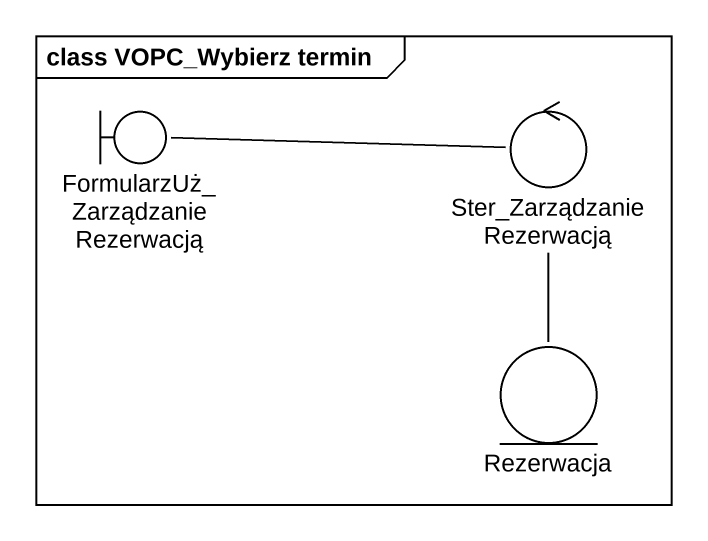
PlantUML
@startuml
mainframe class VOPC_Wybierz termin
boundary "FormularzUż_ZarządzanieRezerwacją" as FormularzUż
control Ster_ZarządzanieRezerwacją
entity Rezerwacja
FormularzUż -right- Ster_ZarządzanieRezerwacją
Rezerwacja -up- Ster_ZarządzanieRezerwacją
@enduml
